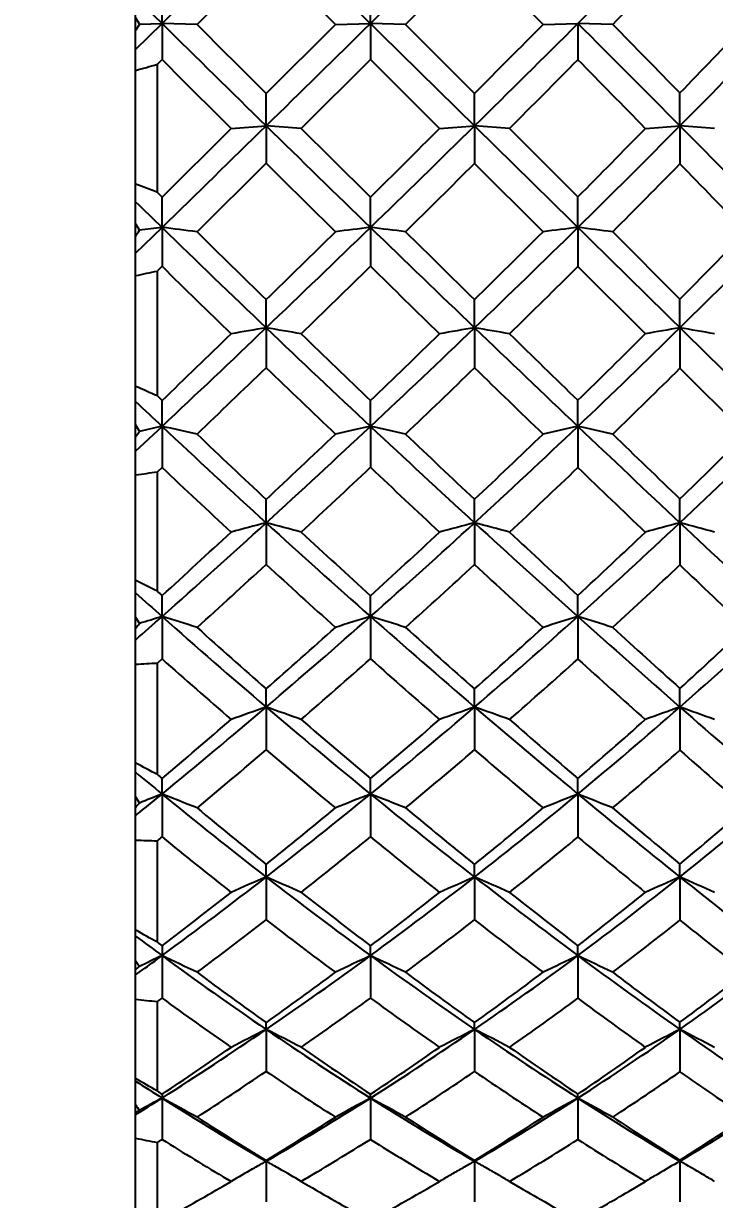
# Model space of a CAD drawing. Header units: millimetres. Extents: x 13495 to 14291, y -4366 to -3315.
# Drawn here: x 13903.935 to 13906.016, y -3998.911 to -3995.371 of the extents above; entities that cross this region are included whole.
import ezdxf

# ---------------------------------------------------------------- set-up
doc = ezdxf.new("R2010")
doc.units = ezdxf.units.MM
doc.header["$LTSCALE"] = 0.1
doc.layers.add('1', color=7, linetype='Continuous')
doc.layers.add('DIM', color=3, linetype='Continuous', lineweight=9)
doc.styles.get("Standard").update_dxf_attribs({"font": 'arial.ttf'})
doc.dimstyles.new('ISO-25', dxfattribs={"dimtxt": 4, "dimasz": 3.5, "dimexe": 0.5, "dimexo": 0.625, "dimtad": 1, "dimdec": 1, "dimlfac": 5, "dimdsep": 46, "dimtxsty": 'Standard', "dimcen": 2.5, "dimadec": 0, "dimazin": 0, "dimtfac": 1, "dimtdec": 1, "dimtmove": 0, "dimatfit": 3, "dimfxl": 1, "dimarcsym": 0})

# ---------------------------------------------------------------- blocks, each defined once
blk = doc.blocks.new('*D91')
at = {"layer": 'Defpoints', "color": 0, "transparency": 16777216}
for p in [(13901.6222, -3989.9741), (13901.6222, -4163.6001), (13943.4233, -4163.6001)]:
    blk.add_point(p, dxfattribs=at)
at = {"layer": 'DIM', "color": 0, "lineweight": -2, "transparency": 16777216}
for p, q in [((13902.2472, -3989.9741), (13943.9233, -3989.9741)), ((13943.4233, -3993.4741), (13943.4233, -4160.1001)), ((13902.2472, -4163.6001), (13943.9233, -4163.6001))]:
    blk.add_line(p, q, dxfattribs=at)
at = {"layer": 'DIM', "color": 0, "transparency": 16777216}
for points in [[(13942.8399, -3993.4741), (13944.0066, -3993.4741), (13943.4233, -3989.9741)], [(13942.8399, -4160.1001), (13944.0066, -4160.1001), (13943.4233, -4163.6001)]]:
    blk.add_solid(points, dxfattribs=at)
at = {"layer": 'DIM', "color": 0, "transparency": 16777216, "insert": (13939.6969, -4076.7871), "char_height": 4, "attachment_point": 5, "rotation": 90}
blk.add_mtext('{\\fGulim|b0|i0|c129|p50;선반까지 높이 1000 ~ 1050}', dxfattribs=at)

msp = doc.modelspace()

# ---------------------------------------------------------------- linework, layer by layer
at = {"layer": '1', "color": 7, "linetype": 'Continuous'}
for p, q in [((13904.273, -3999.239), (13904.273, -3990.8422)), ((13904.273, -3994.6757), (13906.2134, -3996.5837)), ((13904.6658, -3995.1649), (13904.4579, -3995.3734)), ((13904.8743, -3995.3734), (13904.6658, -3995.1649)), ((13905.2932, -3995.1652), (13905.0855, -3995.3734)), ((13904.273, -3995.2921), (13904.3525, -3995.3707)), ((13904.3525, -3995.3707), (13904.3525, -3995.2675)), ((13904.9799, -3995.3707), (13904.9799, -3995.2677)), ((13904.273, -3995.3532), (13904.2843, -3995.3724)), ((13904.273, -3995.4493), (13904.3525, -3995.3707)), ((13904.2843, -3995.3724), (13904.3525, -3995.3707)), ((13904.4579, -3995.3734), (13904.3525, -3995.3707)), ((13904.3525, -3995.3707), (13904.3525, -3995.4792)), ((13904.8743, -3995.3734), (13904.9799, -3995.3707)), ((13905.0855, -3995.3734), (13904.9799, -3995.3707)), ((13904.9799, -3995.3707), (13904.9799, -3995.4789)), ((13905.4994, -3995.3734), (13905.6043, -3995.3707)), ((13905.6043, -3995.3707), (13905.6042, -3995.4797)), ((13905.7091, -3995.3734), (13905.6043, -3995.3707)), ((13904.2843, -3995.3724), (13904.2731, -3995.391)), ((13904.6658, -3995.5815), (13904.8743, -3995.3734)), ((13905.0855, -3995.3734), (13905.2932, -3995.5812)), ((13904.3525, -3995.4792), (13904.3384, -3995.4934)), ((13904.3384, -3995.8791), (13904.3384, -3995.4934)), ((13904.9799, -3995.4789), (13904.7714, -3995.6867)), ((13905.1879, -3995.6867), (13904.9799, -3995.4789)), ((13904.6658, -3995.6788), (13904.6658, -3995.5815)), ((13905.2932, -3995.6788), (13905.2932, -3995.5812)), ((13905.9115, -3995.6788), (13905.9114, -3995.5799)), ((13904.3525, -3995.8932), (13904.5602, -3995.6867)), ((13904.5602, -3995.6867), (13904.6658, -3995.6788)), ((13904.6658, -3995.6788), (13904.6658, -3995.7916)), ((13904.7714, -3995.6867), (13904.6658, -3995.6788)), ((13905.1879, -3995.6867), (13905.2932, -3995.6788)), ((13905.2932, -3995.6788), (13905.2932, -3995.7919)), ((13905.3986, -3995.6867), (13905.2932, -3995.6788)), ((13905.3986, -3995.6867), (13905.6042, -3995.8927)), ((13905.8074, -3995.6867), (13905.9115, -3995.6788)), ((13905.9115, -3995.6788), (13905.9114, -3995.7932)), ((13906.0155, -3995.6867), (13905.9115, -3995.6788)), ((13904.6658, -3995.7916), (13904.4579, -3995.9977)), ((13905.4994, -3995.9977), (13905.2932, -3995.7919)), ((13904.3384, -3995.8791), (13904.3525, -3995.8932)), ((13904.3525, -3995.9847), (13904.3525, -3995.8932)), ((13904.9799, -3995.9847), (13904.9799, -3995.8935)), ((13905.6043, -3995.9847), (13905.6042, -3995.8927)), ((13904.273, -3995.9735), (13904.2843, -3995.9931)), ((13904.273, -3996.062), (13904.3525, -3995.9847)), ((13904.3525, -3995.9847), (13904.3525, -3996.1018)), ((13904.9799, -3995.9847), (13904.9799, -3996.1016)), ((13905.6043, -3995.9847), (13905.6042, -3996.1023)), ((13905.7091, -3995.9977), (13905.9114, -3996.2006)), ((13904.3525, -3996.1018), (13904.3384, -3996.1158)), ((13905.8074, -3996.305), (13905.6042, -3996.1023)), ((13904.3384, -3996.4921), (13904.3384, -3996.1158)), ((13904.6658, -3996.2868), (13904.6658, -3996.2021)), ((13905.2932, -3996.2868), (13905.2932, -3996.2019)), ((13904.6658, -3996.2868), (13904.6658, -3996.4072)), ((13905.2932, -3996.2868), (13905.2932, -3996.4074)), ((13905.9115, -3996.2868), (13905.9114, -3996.4087)), ((13906.1103, -3996.6069), (13905.9114, -3996.4087)), ((13904.3384, -3996.4921), (13904.3525, -3996.5058)), ((13904.3525, -3996.5837), (13904.3525, -3996.5058)), ((13904.9799, -3996.5837), (13904.9799, -3996.506)), ((13905.6043, -3996.5837), (13905.6042, -3996.5053)), ((13904.273, -3996.579), (13904.2843, -3996.5987)), ((13904.273, -3996.6583), (13904.3525, -3996.5837)), ((13904.3525, -3996.5837), (13904.3525, -3996.7072)), ((13904.9799, -3996.5837), (13904.9799, -3996.707)), ((13905.6043, -3996.5837), (13905.6042, -3996.7077)), ((13904.3525, -3996.7072), (13904.3384, -3996.7207)), ((13904.3384, -3997.0803), (13904.3384, -3996.7207)), ((13904.6658, -3996.8739), (13904.6658, -3996.8036)), ((13905.2932, -3996.8739), (13905.2932, -3996.8034)), ((13904.6658, -3996.8739), (13904.6658, -3996.9995)), ((13905.2932, -3996.8739), (13905.2932, -3996.9998)), ((13905.9115, -3996.8739), (13905.9114, -3997.001)), ((13904.3525, -3997.1561), (13904.3525, -3997.0932)), ((13904.9799, -3997.1561), (13904.9799, -3997.0935)), ((13905.6043, -3997.1561), (13905.6042, -3997.0927)), ((13904.273, -3997.1579), (13904.2843, -3997.1773)), ((13904.3525, -3997.1561), (13904.3525, -3997.2836)), ((13904.9799, -3997.1561), (13904.9799, -3997.2834)), ((13905.6043, -3997.1561), (13905.6042, -3997.2841)), ((13904.3525, -3997.2836), (13904.3384, -3997.2963)), ((13904.3384, -3997.6322), (13904.3384, -3997.2963)), ((13904.6658, -3997.4288), (13904.6658, -3997.3742)), ((13905.2932, -3997.4288), (13905.2932, -3997.3739)), ((13904.6658, -3997.4288), (13904.6658, -3997.5572)), ((13905.2932, -3997.4288), (13905.2932, -3997.5574)), ((13905.9115, -3997.4288), (13905.9114, -3997.5586)), ((13904.3525, -3997.6907), (13904.3525, -3997.6442)), ((13904.9799, -3997.6907), (13904.9799, -3997.6444)), ((13904.273, -3997.699), (13904.2843, -3997.7178)), ((13904.3525, -3997.6907), (13904.3525, -3997.8198)), ((13904.9799, -3997.6907), (13904.9799, -3997.8196)), ((13905.6043, -3997.6907), (13905.6042, -3997.8202)), ((13904.273, -3997.7555), (13904.2854, -3997.7455)), ((13904.3384, -3998.137), (13904.3384, -3997.8314)), ((13904.6658, -3997.9406), (13904.6658, -3997.9028)), ((13905.2932, -3997.9406), (13905.2932, -3997.9025)), ((13904.6658, -3997.9406), (13904.6658, -3998.0693)), ((13905.2932, -3997.9406), (13905.2932, -3998.0695)), ((13905.9115, -3997.9406), (13905.9114, -3998.0705)), ((13904.9799, -3998.1772), (13904.9799, -3998.148)), ((13904.273, -3998.1918), (13904.2843, -3998.2096)), ((13904.3525, -3998.1772), (13904.3525, -3998.3053)), ((13904.9799, -3998.1772), (13904.9799, -3998.3051)), ((13905.6043, -3998.1772), (13905.6042, -3998.3057)), ((13904.273, -3998.2352), (13904.2937, -3998.2202)), ((13904.3384, -3998.585), (13904.3384, -3998.3156)), ((13904.6658, -3998.3994), (13904.6658, -3998.379)), ((13904.6658, -3998.3994), (13904.6658, -3998.5258)), ((13905.2932, -3998.3994), (13905.2932, -3998.526)), ((13905.9115, -3998.3994), (13905.9114, -3998.5269)), ((13904.3525, -3998.606), (13904.3525, -3998.7306)), ((13904.9799, -3998.606), (13904.9799, -3998.5946)), ((13904.9799, -3998.606), (13904.9799, -3998.7305)), ((13905.6043, -3998.6061), (13905.6042, -3998.731)), ((13904.2843, -3998.6431), (13904.273, -3998.651)), ((13904.273, -3998.656), (13904.2862, -3998.6478)), ((13904.3384, -3998.9675), (13904.3384, -3998.7395)), ((13904.6658, -3998.7962), (13904.6658, -3998.7938)), ((13904.6658, -3998.7962), (13904.6658, -3998.918)), ((13905.2932, -3998.7962), (13905.2932, -3998.7936)), ((13905.2932, -3998.7962), (13905.2932, -3998.9181)), ((13905.9115, -3998.7962), (13905.9114, -3998.7928)), ((13905.9115, -3998.7962), (13905.9114, -3998.9189)), ((13904.6248, -3998.8196), (13904.6305, -3998.8163)), ((13904.7063, -3998.8193), (13904.7012, -3998.8163)), ((13905.8419, -3998.8366), (13905.8451, -3998.8347)), ((13905.986, -3998.8395), (13905.981, -3998.8366)), ((13904.5362, -3998.8709), (13904.5602, -3998.8569)), ((13904.5602, -3998.8569), (13904.5487, -3998.8501)), ((13904.7824, -3998.8504), (13904.7714, -3998.8569)), ((13904.7714, -3998.8569), (13904.7942, -3998.8702)), ((13905.1612, -3998.8725), (13905.1879, -3998.8569)), ((13905.3986, -3998.8569), (13905.4294, -3998.875)), ((13905.7584, -3998.8862), (13905.8074, -3998.8569))]:
    msp.add_line(p, q, dxfattribs=at)
for centre, radius, start, end in [((14031.1428, -4123.6826), 180.3876, 134.518513, 134.658257), ((13778.5285, -3866.7762), 180.3511, 314.51857, 314.658343), ((13864.1262, -3953.8043), 58.7213, 314.939041, 315.36411), ((13875.195, -4025.3911), 43.1667, 44.06323, 44.63653), ((13837.9947, -4062.0204), 94.8616, 44.633709, 44.810687), ((13865.6244, -3955.9555), 56.2187, 315.4806, 315.77552), ((13873.288, -4026.7241), 45.3891, 43.68643, 44.0486), ((13967.6718, -3931.2916), 90.0859, 225.34174, 225.621228), ((13778.7499, -3867.0018), 180.035, 314.378638, 314.518662), ((13863.6383, -3953.3164), 59.4114, 314.517567, 314.939786), ((13843.8647, -4057.2418), 87.406, 44.775703, 45.060923), ((13881.309, -3971.2676), 34.6583, 315.2236, 315.93675), ((13975.2954, -3924.797), 99.9949, 224.894213, 225.062794), ((13861.2231, -3951.66), 62.2194, 315.096955, 315.366563), ((13847.494, -4052.6205), 81.647, 44.316809, 44.519708), ((13879.9586, -3970.3943), 36.1644, 315.85956, 316.31373), ((13902.4936, -3989.1203), 6.6347, 285.5572, 286.14361), ((13963.2316, -3936.7549), 83.1582, 224.924579, 225.126875), ((13864.4247, -3954.7698), 57.9055, 315.03993, 315.328652), ((13837.1275, -4062.8799), 96.0825, 44.373151, 44.54609), ((13780.3252, -3868.6126), 177.7819, 314.237735, 314.37885), ((13967.1029, -3931.8738), 89.2719, 225.620832, 225.902208), ((13973.3665, -3926.7365), 97.2595, 225.147948, 225.320922), ((13863.4751, -3953.1522), 59.6428, 314.098085, 314.518717), ((13859.9523, -3950.3988), 64.0098, 314.704415, 314.966917), ((13879.5435, -3969.991), 36.7432, 315.17544, 315.62655), ((13880.9413, -3970.9036), 35.1756, 314.51843, 315.22457), ((13846.1182, -4055.0066), 84.232, 44.483748, 44.776089), ((13963.7508, -3936.2305), 83.8962, 225.229959, 225.430159), ((13865.326, -3955.6675), 56.6334, 314.59174, 314.88758), ((13881.4226, -3971.7618), 34.3106, 315.05969, 315.54012), ((13839.7878, -4060.2845), 92.3659, 44.107064, 44.283986), ((13901.6065, -4002.8959), 7.5298, 68.72761, 69.26004), ((13935.2711, -3964.2315), 44.3196, 225.61944, 225.76295), ((13896.7375, -3991.2141), 8.9327, 327.52199, 327.65607), ((13908.5004, -4029.957), 34.2246, 96.96122, 97.07632), ((13900.0114, -4031.5425), 35.8218, 82.86971, 83.03955), ((13935.1866, -3964.3191), 44.1979, 225.76227, 226.32651), ((13937.3431, -3962.7488), 46.7646, 225.31504, 225.67231), ((13864.1318, -3953.8305), 58.6987, 313.673063, 314.098453), ((13861.0908, -3951.552), 62.3893, 314.301872, 314.570005), ((13909.248, -4031.0248), 35.2991, 96.94466, 97.11738), ((13900.7784, -4030.4804), 34.7507, 82.88034, 83.05575), ((13965.8782, -3933.1383), 87.5115, 225.90193, 226.1869), ((13973.2169, -3926.8882), 97.0465, 225.408355, 225.580302), ((13881.0037, -3970.9681), 35.0859, 313.81157, 314.51967), ((13879.862, -3970.3117), 36.2911, 314.48764, 314.94573), ((13910.0419, -4032.1576), 36.4441, 96.99391, 97.16008), ((13901.4927, -4029.49), 33.7566, 82.82473, 83.00395), ((13887.8985, -3978.3451), 25.3631, 315.25158, 315.89322), ((13888.7282, -3978.8118), 24.508, 314.51776, 315.51631), ((13934.1503, -3965.8418), 42.4685, 225.44096, 225.83293), ((13865.5244, -3955.8702), 56.3498, 314.14606, 314.44221), ((13961.4664, -3938.5555), 80.6367, 225.532378, 225.73907), ((13881.2122, -3971.5495), 34.6094, 314.33382, 314.81178), ((13903.0102, -3989.9541), 6.3033, 281.55768, 282.1644), ((13863.9608, -3996.285), 41.9507, 359.99752, 0.11532), ((13865.2022, -3954.9525), 57.1481, 313.24093, 313.6737), ((13908.9266, -4021.3984), 25.4705, 99.62997, 99.87098), ((13900.3371, -4021.7966), 25.8744, 80.13207, 80.36936), ((13934.49, -3965.0496), 43.1885, 226.32569, 226.89908), ((13881.2455, -3971.2218), 34.7354, 313.10146, 313.81347), ((13909.6969, -4022.1771), 26.2622, 99.653, 99.88629), ((13901.0776, -4021.0621), 25.1314, 80.09967, 80.34331), ((13963.5016, -3935.6172), 84.0775, 226.186067, 226.479092), ((13888.7126, -3978.7967), 24.5297, 313.52112, 314.51908), ((13910.5185, -4023.0424), 27.1493, 99.76986, 99.99299), ((13901.766, -4020.3557), 24.4233, 79.97988, 80.22759), ((13861.7372, -3952.2189), 61.4605, 313.898029, 314.167358), ((13936.3599, -3963.7606), 45.3538, 225.85388, 226.21978), ((13879.7876, -3970.2409), 36.3938, 313.80553, 314.26093), ((13968.637, -3931.579), 90.4906, 225.665986, 225.847761), ((13887.8716, -3978.3194), 25.4002, 314.27702, 314.92052), ((13867.1598, -3957.5587), 53.9991, 313.68684, 313.99277), ((13933.742, -3966.263), 41.882, 226.03319, 226.42814), ((13881.8814, -3972.2348), 33.6516, 313.59372, 314.08402), ((13961.2978, -3938.719), 80.4019, 225.848498, 226.052926), ((13888.963, -3979.3029), 24.0803, 314.06128, 314.73517), ((13900.905, -4004.1782), 8.4181, 65.92994, 66.41596), ((13923.9708, -3975.7208), 28.6381, 226.54249, 226.76104), ((13899.3026, -3993.177), 6.0436, 325.32927, 325.51643), ((13908.6357, -4016.2967), 20.173, 102.2587, 102.45711), ((13899.8682, -4017.224), 21.1218, 77.4498, 77.74249), ((13923.7392, -3975.9684), 28.299, 226.75914, 227.62387), ((13924.8287, -3975.2803), 29.4923, 226.31306, 226.8692), ((13881.9402, -3971.9648), 33.7182, 312.37543, 313.10213), ((13880.6386, -3971.1321), 35.1616, 313.10505, 313.57213), ((13909.3881, -4016.921), 20.8096, 102.22976, 102.52746), ((13900.6405, -4016.6049), 20.4861, 77.46844, 77.77078), ((13933.506, -3966.1017), 41.7479, 226.89849, 227.48465), ((13935.5463, -3964.6129), 44.1755, 226.40624, 226.77707), ((13888.9807, -3979.0801), 24.1396, 312.51313, 313.52288), ((13888.2561, -3978.7182), 24.8462, 313.29071, 313.94749), ((13910.19, -4017.5879), 21.499, 102.31591, 102.60218), ((13901.3557, -4016.0395), 19.9143, 77.37285, 77.68162), ((13960.7496, -3938.5163), 80.0802, 226.478509, 226.7809), ((13967.151, -3933.1179), 88.3514, 225.93877, 226.12111), ((13892.6913, -3983.1386), 19.0122, 314.05513, 314.89486), ((13893.2749, -3983.4259), 18.4536, 313.21807, 314.51842), ((13923.2784, -3976.736), 27.5144, 226.53948, 227.13247), ((13882.414, -3972.7976), 32.8767, 312.84659, 313.34413), ((13932.4541, -3967.6229), 40.0089, 226.63047, 227.03878), ((13889.0949, -3979.4393), 23.8905, 313.03389, 313.71245), ((13956.8296, -3943.3607), 73.9591, 226.16229, 226.380054), ((13903.496, -3990.5928), 6.1855, 277.21645, 277.82678), ((13876.7089, -3996.8725), 29.2027, 359.99725, 0.13821), ((13882.8411, -3972.9531), 32.381, 311.63046, 312.37655), ((13909.0996, -4013.7492), 17.448, 104.72114, 105.07995), ((13900.1615, -4014.0167), 17.7246, 74.92488, 75.27815), ((13923.0566, -3976.7176), 27.2855, 227.62258, 228.50919), ((13889.3532, -3979.4881), 23.5871, 311.49157, 312.51582), ((13909.8763, -4014.2749), 17.9943, 104.75538, 105.10265), ((13900.906, -4013.5265), 17.2208, 74.87781, 75.24046), ((13932.0195, -3967.7248), 39.547, 227.48292, 228.09135), ((13893.4245, -3983.5858), 18.2346, 311.90901, 313.21975), ((13910.7103, -4014.8719), 18.6268, 104.92937, 105.26122), ((13901.5928, -4013.0675), 16.7595, 74.69875, 75.06711), ((13957.1718, -3942.3248), 74.8547, 226.780332, 227.096646), ((13881.4528, -3972.0075), 33.966, 312.39176, 312.86797), ((13924.0282, -3976.1406), 28.3172, 227.15325, 227.72593), ((13888.5158, -3978.9992), 24.4636, 312.29926, 312.96127), ((13933.6233, -3966.671), 41.3588, 226.96572, 227.35428), ((13892.8458, -3983.3004), 18.7885, 312.77002, 313.6197), ((13883.5342, -3974.0105), 31.2257, 312.07316, 312.58934), ((13922.7171, -3977.3437), 26.6871, 227.43658, 228.04135), ((13889.6951, -3980.0845), 23.0093, 311.98038, 312.68), ((13931.5177, -3968.6277), 38.6355, 227.2526, 227.66759), ((13893.6038, -3983.9534), 17.9364, 312.44605, 313.3283), ((13953.4739, -3946.888), 69.0906, 226.495778, 226.722676), ((13900.0816, -4005.6735), 9.5898, 63.64777, 64.08249), ((13917.8954, -3981.9165), 20.3876, 228.07418, 228.37354), ((13910.5947, -3990.2605), 9.2548, 227.46745, 227.58621), ((13883.5589, -3973.7582), 31.3023, 311.43317, 311.62741), ((13908.8359, -4011.7017), 15.2209, 107.13111, 107.40009), ((13899.6563, -4012.3934), 15.9446, 72.47373, 72.87041), ((13917.6274, -3982.2201), 19.9827, 228.36981, 229.56086), ((13890.0044, -3980.2249), 22.6038, 310.4382, 311.49258), ((13909.5955, -4012.1671), 15.7046, 107.09168, 107.49522), ((13900.4362, -4011.934), 15.4607, 72.49913, 72.90897), ((13922.2236, -3977.66), 26.0277, 228.50824, 229.42265), ((13893.7638, -3983.9649), 17.7258, 310.5742, 311.91132), ((13910.4089, -4012.6684), 16.2393, 107.20919, 107.59701), ((13901.1527, -4011.5262), 15.0439, 72.36983, 72.7881), ((13930.407, -3969.5226), 37.132, 228.09007, 228.72395), ((13896.4678, -3986.6695), 14.3159, 311.27431, 312.90268), ((13901.0076, -3994.6652), 4.1288, 322.2682, 322.523), ((13918.3037, -3981.8512), 20.6629, 227.92671, 228.6989), ((13889.2441, -3979.8049), 23.3775, 311.27555, 311.95902), ((13923.227, -3977.0271), 27.1222, 228.01941, 228.60697), ((13893.2492, -3983.7417), 18.1905, 311.46028, 312.33277), ((13932.1843, -3968.2419), 39.2284, 227.55369, 227.95296), ((13896.0318, -3986.4855), 14.7017, 312.22226, 313.27749), ((13903.9818, -3991.0055), 6.3008, 272.64957, 273.24435), ((13917.3413, -3982.7246), 19.5109, 228.26226, 229.07456), ((13890.271, -3980.7293), 22.1447, 310.9047, 311.62227), ((13921.7439, -3978.4332), 25.2263, 228.35241, 228.98146), ((13893.867, -3984.243), 17.5452, 311.09056, 311.98785), ((13929.4522, -3970.9029), 35.5626, 227.8872, 228.32683), ((13888.0548, -3997.4278), 17.8567, 359.99693, 0.17674), ((13890.7627, -3981.1157), 21.434, 309.34817, 310.43987), ((13909.3315, -4010.7331), 14.0987, 109.32531, 109.7807), ((13899.9261, -4010.9437), 14.3219, 70.2256, 70.67395), ((13917.0123, -3982.9427), 19.0337, 229.55904, 230.79018), ((13894.1587, -3984.4277), 17.1175, 309.21075, 310.57775), ((13910.1167, -4011.1497), 14.544, 109.36877, 109.80942), ((13900.6757, -4010.5607), 13.9201, 70.16662, 70.62677), ((13921.1208, -3978.9495), 24.3309, 229.41988, 230.37746), ((13896.6831, -3986.9155), 13.989, 309.6227, 311.27634), ((13910.9674, -4011.6355), 15.0796, 109.58964, 110.01027), ((13901.3605, -4010.2138), 13.5708, 69.93921, 70.40605), ((13928.4753, -3971.7244), 34.2029, 228.72272, 229.39231), ((13889.9936, -3980.6656), 22.2362, 310.22148, 310.92609), ((13917.624, -3982.6315), 19.628, 229.09504, 229.89539), ((13893.6081, -3984.1541), 17.6438, 310.12949, 311.01859), ((13921.9614, -3978.4741), 25.1998, 228.90874, 229.5263), ((13896.2599, -3986.7402), 14.3598, 310.5966, 311.67271), ((13891.1407, -3981.7398), 20.8116, 309.78393, 310.53307), ((13916.7875, -3983.3682), 18.6618, 229.49268, 230.32933), ((13894.3974, -3984.8551), 16.7352, 309.69207, 310.62253), ((13920.8641, -3979.448), 23.8831, 229.31042, 229.95961), ((13896.8376, -3987.2171), 13.7579, 310.15249, 311.26425), ((13927.5605, -3973.0366), 32.711, 228.56052, 229.02343), ((13899.0914, -4007.4508), 11.1327, 61.8802, 62.2607), ((13913.9883, -3985.9354), 15.1999, 230.27038, 230.65865), ((13908.8033, -3992.3826), 6.8916, 229.61784, 229.7721), ((13887.0451, -3997.6912), 18.5592, 0.00141, 0.14655), ((13909.0855, -4009.7283), 12.9347, 111.46426, 111.78942), ((13892.3693, -3983.0757), 18.8996, 309.08629, 309.34898), ((13899.392, -4010.3077), 13.5571, 68.05812, 68.53746), ((13913.7329, -3986.2494), 14.7952, 230.65256, 232.20461), ((13894.7263, -3985.1239), 16.2192, 307.79426, 309.21215), ((13909.8542, -4010.1179), 13.3489, 111.41649, 111.90422), ((13900.1814, -4009.9252), 13.1419, 68.0889, 68.58423), ((13916.3222, -3983.7893), 17.9415, 230.78883, 232.06868), ((13897.0213, -3987.3251), 13.4578, 307.92691, 309.62557), ((13910.6815, -4010.5412), 13.8171, 111.55906, 112.02748), ((13900.8996, -4009.5966), 12.8017, 67.93292, 68.43807), ((13919.981, -3980.3275), 22.5427, 230.37536, 231.3819), ((13898.8714, -3989.1263), 11.2807, 308.61497, 310.60564), ((13902.1829, -3995.8537), 2.809, 318.0821, 318.4253), ((13914.1935, -3986.041), 15.2143, 230.21599, 231.22775), ((13894.2231, -3984.8901), 16.6847, 308.74718, 309.67113), ((13916.926, -3983.467), 18.5393, 230.30745, 231.13673), ((13896.6381, -3987.1873), 13.7742, 308.92927, 310.04053), ((13920.8409, -3979.7969), 23.4663, 229.8467, 230.49011), ((13898.5371, -3989.0134), 11.549, 309.68232, 310.97625), ((13904.5094, -3991.141), 6.6925, 267.97589, 268.53538), ((13899.0662, -3991.3879), 8.3255, 309.29037, 309.41629), ((13913.5169, -3986.634), 14.4605, 230.67282, 231.72881), ((13894.9249, -3985.4969), 15.9044, 308.25091, 309.21367), ((13916.0218, -3984.2996), 17.456, 230.76126, 231.63714), ((13897.1303, -3987.5673), 13.3015, 308.43337, 309.57338), ((13919.5326, -3981.0418), 21.8063, 230.30274, 230.99295), ((13897.1195, -3997.9401), 8.792, 359.99678, 0.25186), ((13895.3423, -3985.9193), 15.2132, 306.31778, 307.79653), ((13909.6043, -4009.3771), 12.4573, 113.35557, 113.88565), ((13899.6491, -4009.5579), 12.6542, 66.1218, 66.6437), ((13913.2149, -3986.9183), 13.9492, 232.20224, 233.81751), ((13897.3811, -3987.7885), 12.8712, 306.18351, 307.93135), ((13910.3997, -4009.7373), 12.8545, 113.40617, 113.919), ((13900.4045, -4009.232), 12.3043, 66.05372, 66.5892), ((13915.4847, -3984.8657), 16.5776, 232.06472, 233.41546), ((13899.0914, -3989.4025), 10.9276, 306.584, 308.61731), ((13911.2699, -4010.1687), 13.3506, 113.66334, 114.15232), ((13901.0872, -4008.9473), 12.0175, 65.78913, 66.33174), ((13918.6982, -3981.9346), 20.4864, 231.37983, 232.45267), ((13894.8549, -3985.6854), 15.669, 307.31101, 308.27213), ((13913.6338, -3986.7454), 14.3147, 231.74875, 232.8037), ((13896.9953, -3987.6366), 13.2002, 307.22051, 308.36279), ((13916.0095, -3984.6157), 17.0697, 231.56545, 232.44146), ((13898.7732, -3989.3022), 11.1759, 307.67831, 309.00608), ((13895.6028, -3986.3647), 14.8033, 306.74008, 307.75123), ((13913.0333, -3987.2531), 13.675, 232.27413, 233.37043), ((13897.5739, -3988.1315), 12.5837, 306.6503, 307.83832), ((13915.2937, -3985.2253), 16.2783, 232.09554, 233.00966), ((13899.2356, -3989.6676), 10.732, 307.09911, 308.46609), ((13918.2631, -3982.6196), 19.7812, 231.36083, 232.09439), ((13897.8553, -4009.6519), 13.2145, 60.61954, 60.94405), ((13911.2419, -3988.8009), 11.6353, 233.20569, 233.69264), ((13907.5436, -3993.9588), 5.2661, 232.5072, 232.7009), ((13917.0489, -3998.1752), 12.6964, 179.87639, 180.00889), ((13898.0547, -3998.1777), 7.5496, 0.00392, 0.2298), ((13909.3652, -4008.8314), 11.7745, 115.19667, 115.56418), ((13895.7577, -3986.4806), 14.5149, 306.02128, 306.30892), ((13899.096, -4009.3504), 12.3479, 64.26358, 64.80517), ((13911.0255, -3989.0984), 11.2674, 233.68386, 235.63717), ((13897.8432, -3988.4209), 12.088, 304.3616, 306.18526), ((13910.1441, -4009.1802), 12.1546, 115.1426, 115.69378), ((13899.8959, -4009.0098), 11.9663, 64.29839, 64.85817), ((13912.6683, -3987.6662), 13.0228, 233.81574, 235.50573), ((13899.3858, -3989.8001), 10.4329, 304.48809, 306.58739), ((13910.987, -4009.5622), 12.5933, 115.30417, 115.83318), ((13900.6159, -4008.7267), 11.6694, 64.12244, 64.69289), ((13914.6552, -3985.9846), 15.1849, 233.41241, 234.84304), ((13900.7397, -3991.0547), 8.9829, 305.15143, 307.54261), ((13902.9916, -3996.8173), 1.8998, 312.4145, 312.8738), ((13911.3539, -3988.9891), 11.5282, 233.26005, 234.53929), ((13897.4901, -3988.2954), 12.3763, 305.43658, 306.63008), ((13913.0669, -3987.5004), 13.3706, 233.3489, 234.45051), ((13899.0944, -3989.7245), 10.6453, 305.61295, 306.98997), ((13915.1613, -3985.7296), 15.6697, 232.89922, 233.82137), ((13900.4807, -3990.997), 9.1636, 306.34507, 307.9043), ((13905.1258, -3990.9269), 7.4305, 263.40975, 263.91653), ((13900.8236, -3993.4907), 5.9694, 306.07166, 306.23985), ((13910.8445, -3989.4179), 11.006, 233.85299, 235.18091), ((13898.0123, -3988.7281), 11.8434, 304.79972, 306.0373), ((13912.4444, -3988.0543), 12.6806, 233.93819, 235.09219), ((13899.5012, -3990.0233), 10.2881, 304.97533, 306.38543), ((13914.37, -3986.4624), 14.7344, 233.49323, 234.46981), ((13899.3352, -3998.3987), 5.958, 359.99351, 0.19087), ((13903.2007, -3998.3994), 2.7108, 359.9994, 0.4535), ((13898.317, -3989.1149), 11.2476, 302.45231, 304.36445), ((13909.897, -4008.7675), 11.613, 116.77285, 117.35789), ((13899.352, -4008.9311), 11.7964, 62.65041, 63.22644), ((13910.6193, -3989.6933), 10.547, 235.63431, 237.67696), ((13899.6787, -3990.2282), 9.9142, 302.32404, 304.49338), ((13910.7031, -4009.0958), 11.9867, 116.82873, 117.39462), ((13900.1136, -4008.6385), 11.4747, 62.57574, 63.1666), ((13912.0479, -3988.5711), 11.9256, 235.50052, 237.29477), ((13900.9268, -3991.321), 8.6574, 302.70321, 305.15392), ((13911.5944, -4009.4987), 12.4696, 117.11264, 117.65164), ((13900.794, -4008.3921), 11.2269, 62.28396, 62.882), ((13913.77, -3987.2427), 13.6465, 234.84001, 236.37626), ((13897.9865, -3989.0022), 11.5125, 303.5706, 304.82039), ((13910.9187, -3989.6085), 10.7712, 235.19993, 236.53963), ((13899.399, -3990.1575), 10.1159, 303.48331, 304.90742), ((13912.402, -3988.4429), 12.2171, 235.0228, 236.19168), ((13900.6842, -3991.2784), 8.8163, 303.92201, 305.52821), ((13896.2151, -4012.574), 16.1765, 59.85667, 60.12385), ((13909.2258, -3990.9381), 9.0855, 236.96673, 237.56229), ((13898.5205, -3989.4684), 10.9454, 302.8507, 304.15626), ((13910.4598, -3989.9784), 10.3261, 235.86829, 237.25453), ((13899.8456, -3990.5218), 9.6821, 302.76494, 304.23902), ((13911.8838, -3988.8658), 11.6943, 235.69681, 236.91102), ((13901.0639, -3991.5626), 8.4853, 303.19146, 304.84002), ((13913.4928, -3987.703), 13.215, 234.99179, 236.03763), ((13906.6179, -3995.1766), 4.1004, 236.2256, 236.4631), ((13910.0928, -3994.662), 7.0419, 214.26511, 214.42667), ((13909.6532, -4008.447), 11.1778, 118.30864, 118.70667), ((13898.6268, -3989.5976), 10.674, 302.01942, 302.4398), ((13906.4353, -3998.6055), 2.0828, 179.6953, 180.0139), ((13898.7911, -4008.9318), 11.7281, 61.10689, 61.69325), ((13909.0611, -3991.2004), 8.7758, 237.55094, 239.94403), ((13900.0265, -3990.7784), 9.2632, 300.05479, 302.32598), ((13910.4426, -4008.7726), 11.5412, 118.25003, 118.84689), ((13899.6019, -4008.6154), 11.3626, 61.1446, 61.75076), ((13910.2133, -3990.3356), 9.7872, 237.67489, 239.82066), ((13901.1537, -3991.6754), 8.2366, 300.17078, 302.70692), ((13911.3016, -4009.1318), 11.9687, 118.42537, 118.99787), ((13904.3211, -3998.6066), 1.2832, 0.025, 0.5579), ((13900.3238, -4008.3606), 11.0921, 60.95438, 61.57167), ((13911.4591, -3989.4895), 10.8347, 237.29076, 239.20153), ((13902.2071, -3992.5793), 7.2369, 300.78916, 303.61443), ((13909.3019, -3991.1614), 8.9301, 237.14989, 238.7244), ((13899.7703, -3990.7272), 9.4358, 301.25318, 302.74593), ((13910.4903, -3990.266), 9.9865, 237.23384, 238.64005), ((13900.9296, -3991.6502), 8.3707, 301.41883, 303.08767), ((13911.7862, -3989.3747), 11.1001, 236.80558, 238.04512), ((13902.0052, -3992.5681), 7.3489, 302.11011, 303.95927), ((13905.9204, -3990.2287), 8.6566, 259.02952, 259.46959), ((13901.9872, -3994.9747), 4.4387, 301.9857, 302.2013), ((13908.9081, -3991.4697), 8.5717, 237.89516, 239.43042), ((13900.1725, -3991.0376), 9.0714, 300.5426, 302.0021), ((13910.031, -3990.6551), 9.525, 237.97398, 239.43796), ((13901.2717, -3991.8855), 8.1013, 300.62426, 302.32984), ((13911.2474, -3989.8545), 10.5184, 237.55397, 238.85582), ((13910.1813, -4008.5161), 11.1757, 119.57215, 119.7806), ((13899.0775, -4008.6443), 11.3232, 60.2215, 60.42726), ((13910.9616, -4008.7612), 11.4644, 119.63209, 119.83499), ((13899.8508, -4008.3626), 11.0062, 60.1526, 60.36384), ((13911.9231, -4009.2353), 12.0463, 119.9363, 120.30138), ((13900.52, -4008.1571), 10.8025, 59.63379, 60.05994), ((13910.1899, -4008.531), 11.1929, 119.81487, 120.19639), ((13899.0462, -4008.6989), 11.3861, 59.81294, 60.19146), ((13910.9954, -4008.8214), 11.5334, 120.03342, 120.23447), ((13911.0548, -4008.924), 11.652, 119.83482, 120.03413), ((13899.8248, -4008.4078), 11.0583, 59.94271, 60.15264), ((13899.8005, -4008.4499), 11.1069, 59.73402, 59.9427), ((13911.8839, -4009.1698), 11.97, 120.31534, 120.50736), ((13900.4681, -4008.2458), 10.9054, 59.42345, 59.60344), ((13900.1421, -3991.3514), 8.7093, 298.95218, 300.30079), ((13908.9842, -3991.6946), 8.3094, 239.71872, 241.14586), ((13901.167, -3992.0483), 7.9072, 298.8764, 300.34009), ((13910.0196, -3991.0525), 9.0698, 239.59589, 240.83067), ((13902.1659, -3992.8311), 7.0406, 299.2821, 300.68127)]:
    msp.add_arc(centre, radius, start, end, dxfattribs=at)
msp.add_open_spline([(13921.6905, -4050.4226), (13921.8459, -4046.1399), (13921.512, -4037.5482), (13919.2036, -4020.5468), (13914.0655, -3999.6838), (13905.9597, -3975.2728), (13895.0368, -3942.7666), (13887.1277, -3909.287), (13882.4066, -3875.3117), (13881.2091, -3858.1841), (13880.9921, -3849.6135)], degree=3, knots=[0, 0, 0, 0, 0.062488, 0.124993, 0.24997, 0.375004, 0.500042, 0.749967, 0.874987, 1, 1, 1, 1], dxfattribs=at)

# ---------------------------------------------------------------- dimensions: what is measured, and where the dimension line sits
at = {"layer": 'DIM'}
dim = msp.add_linear_dim(base=(13943.4233, -4163.6001), p1=(13901.6222, -3989.9741), p2=(13901.6222, -4163.6001), angle=90, text='{\\fGulim|b0|i0|c129|p50;선반까지 높이 1000 ~ 1050}', dimstyle='ISO-25', override={"dimgap": 1.5}, dxfattribs=at)
dim.commit()
dim.dimension.update_dxf_attribs({"geometry": '*D91', "text_midpoint": (13943.4233, -4076.7871), "dimtype": 160})

doc.saveas('drawing.dxf')
